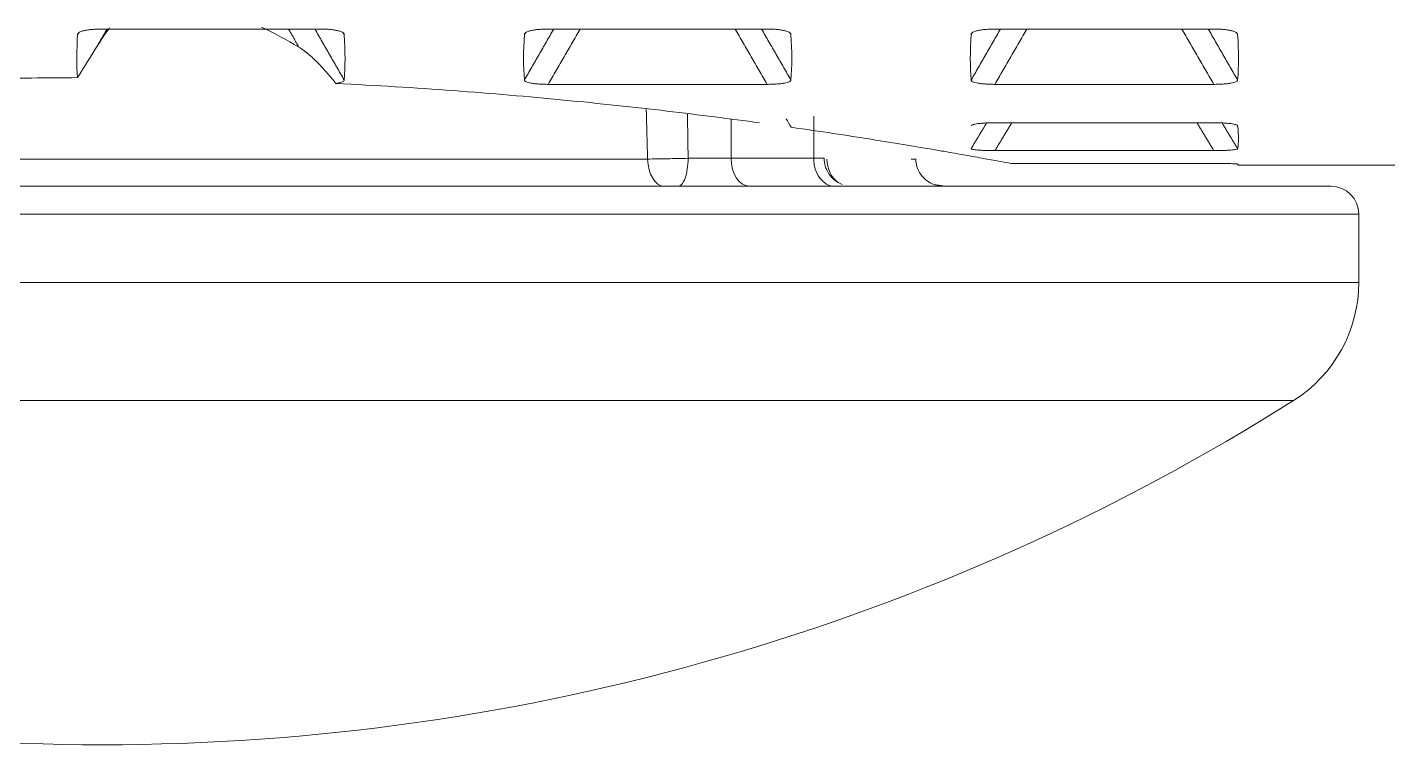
# Model space of a CAD drawing. Extents: x 2752 to 4118, y -1 to 999.
# Drawn here: x 3156.733 to 3161.606, y 505.737 to 508.306 of the extents above; entities that cross this region are included whole.
import ezdxf

# ---------------------------------------------------------------- set-up
doc = ezdxf.new("R2010")
doc.units = 0
doc.header["$LTSCALE"] = 10
doc.header["$MEASUREMENT"] = 0
doc.layers.add('1', color=7, linetype='CONTINUOUS')

msp = doc.modelspace()

# ---------------------------------------------------------------- linework, layer by layer
at = {"layer": '1', "color": 7, "linetype": 'Continuous', "lineweight": 13}
for p, q in [((3156.9178, 508.2862), (3156.9136, 508.2806)), ((3157.8651, 508.285), (3157.8684, 508.2806)), ((3158.5178, 508.2862), (3158.5136, 508.2806)), ((3159.4651, 508.285), (3159.4684, 508.2806)), ((3160.1178, 508.2862), (3160.1136, 508.2806)), ((3161.0651, 508.285), (3161.0684, 508.2806)), ((3155.0495, 507.8344), (3158.9551, 507.8344)), ((3159.254, 507.8371), (3159.1, 507.8371)), ((3159.254, 507.8371), (3159.5499, 507.8371)), ((3159.5875, 507.8371), (3159.5499, 507.8371)), ((3161.5023, 507.6371), (3152.5024, 507.6371)), ((3161.5023, 507.3928), (3152.5024, 507.3928)), ((3152.7358, 506.9698), (3161.269, 506.9698))]:
    msp.add_line(p, q, dxfattribs=at)
at = {"layer": '1', "color": 7, "linetype": 'Continuous', "lineweight": 18}
for p, q in [((3159.9158, 507.8217), (3159.9154, 507.8347)), ((3160.9828, 507.8186), (3160.2565, 507.8186)), ((3161.0712, 507.8122), (3161.7108, 507.8122)), ((3161.4023, 507.7371), (3152.6024, 507.7371)), ((3161.5023, 507.3928), (3161.5023, 507.6371))]:
    msp.add_line(p, q, dxfattribs=at)
for centre, radius, start, end in [((3161.4023, 507.6371), 0.1, 0, 90), ((3161.0023, 507.3928), 0.5, 302.2309, 0), ((3157.0023, 513.7371), 8, 237.76905, 270), ((3157.0023, 513.7371), 8, 270, 302.23095)]:
    msp.add_arc(centre, radius, start, end, dxfattribs=at)
for centre, major_axis, ratio, start_param, end_param in [((3156.9958, 511.6085), (-3.2913, 5.1919), 0.030201, 3.91106, 3.919262), ((3159.0152, 507.8371), (0, 0.1), 0.601291, 1.597, 3.141639), ((3159.0635, 507.8371), (0, 0.1), 0.364402, 3.141557, 4.712389), ((3159.6769, 507.8371), (0, 0.1), 0.799078, 1.596981, 2.628871)]:
    msp.add_ellipse(centre, major_axis=major_axis, ratio=ratio, start_param=start_param, end_param=end_param, dxfattribs=at)
at = {"layer": '1', "color": 7, "linetype": 'Continuous', "lineweight": 13}
for centre, ratio, end_param in [((3159.3202, 507.8371), 0.662578, 3.141558), ((3159.6248, 507.8371), 0.749103, 3.141593)]:
    msp.add_ellipse(centre, major_axis=(0, 0.1), ratio=ratio, start_param=1.570796, end_param=end_param, dxfattribs=at)
at = {"layer": '1', "color": 7, "linetype": 'Continuous', "lineweight": 18}
for points, degree in [([(3156.9136, 508.2806), (3156.9101, 508.224), (3156.9099, 508.1724), (3156.913, 508.1259)], 3), ([(3157.0188, 508.2999), (3156.9856, 508.2422)], 1), ([(3157.7828, 508.2999), (3156.9992, 508.2999)], 1), ([(3157.706, 508.2354), (3157.6627, 508.261), (3157.6182, 508.2848), (3157.5727, 508.3065)], 3), ([(3157.6689, 508.2999), (3157.706, 508.2354)], 1), ([(3157.7632, 508.2999), (3157.8684, 508.1172)], 1), ([(3157.8684, 508.1172), (3157.8722, 508.1659), (3157.8722, 508.2204), (3157.8684, 508.2806)], 3), ([(3158.5136, 508.2806), (3158.5099, 508.2204), (3158.5099, 508.1659), (3158.5136, 508.1172)], 3), ([(3158.6188, 508.2999), (3158.5136, 508.1172)], 1), ([(3159.3828, 508.2999), (3158.5992, 508.2999)], 1), ([(3159.2689, 508.2999), (3159.3828, 508.1019)], 1), ([(3159.3632, 508.2999), (3159.4684, 508.1172)], 1), ([(3159.4684, 508.1172), (3159.4722, 508.1659), (3159.4722, 508.2204), (3159.4684, 508.2806)], 3), ([(3160.1136, 508.2806), (3160.1099, 508.2204), (3160.1099, 508.1659), (3160.1136, 508.1172)], 3), ([(3160.2188, 508.2999), (3160.1136, 508.1172)], 1), ([(3160.9828, 508.2999), (3160.1992, 508.2999)], 1), ([(3160.8689, 508.2999), (3160.9828, 508.1019)], 1), ([(3160.9632, 508.2999), (3161.0684, 508.1172)], 1), ([(3161.0684, 508.1172), (3161.0722, 508.1659), (3161.0722, 508.2204), (3161.0684, 508.2806)], 3), ([(3156.9856, 508.2422), (3156.9614, 508.2034), (3156.9372, 508.1647), (3156.913, 508.1259)], 3), ([(3156.2611, 508.1106), (3156.3684, 508.1152), (3156.5843, 508.1223), (3156.8029, 508.1254), (3156.913, 508.1259)], 3), ([(3158.5992, 508.1019), (3159.3828, 508.1019)], 1), ([(3160.1992, 508.1019), (3160.9828, 508.1019)], 1), ([(3158.9551, 507.8344), (3158.9535, 507.8941), (3158.9518, 507.9538), (3158.9501, 508.0136)], 3), ([(3159.0977, 507.9956), (3159.0985, 507.9428), (3159.0992, 507.8899), (3159.1, 507.8371)], 3), ([(3160.1692, 507.9635), (3160.1136, 507.8713)], 1), ([(3160.9828, 507.9642), (3160.1992, 507.9642)], 1), ([(3160.9228, 507.9642), (3160.9828, 507.8647)], 1), ([(3161.0128, 507.9636), (3161.0684, 507.8713)], 1), ([(3161.0684, 507.8713), (3161.0722, 507.8929), (3161.0722, 507.9203), (3161.0684, 507.9535)], 3), ([(3160.1992, 507.8647), (3160.9828, 507.8647)], 1), ([(3161.0712, 507.8122), (3161.0712, 507.8122), (3161.0703, 507.8136), (3161.0684, 507.8166)], 3), ([(3159.9817, 507.7429), (3160.019, 507.7371)], 1)]:
    msp.add_open_spline(points, degree=degree, dxfattribs=at)
for points, knots in [([(3156.9136, 508.2806), (3156.9137, 508.2819), (3156.9142, 508.2832), (3156.9163, 508.2857), (3156.9178, 508.287), (3156.9218, 508.2894), (3156.9244, 508.2905), (3156.9305, 508.2926), (3156.9341, 508.2937), (3156.9421, 508.2955), (3156.9465, 508.2962), (3156.956, 508.2976), (3156.9611, 508.2982), (3156.9716, 508.299), (3156.977, 508.2994), (3156.988, 508.2998), (3156.9936, 508.2999), (3156.9992, 508.2999)], [0, 0, 0, 0, 0.125, 0.125, 0.25, 0.25, 0.375, 0.375, 0.5, 0.5, 0.625, 0.625, 0.75, 0.75, 0.875, 0.875, 1, 1, 1, 1]), ([(3156.9856, 508.2422), (3156.9981, 508.2622), (3157.0113, 508.2818), (3157.0261, 508.3018), (3157.0269, 508.3029), (3157.0277, 508.304)], [0, 0, 0, 0, 0.944846, 0.944846, 1, 1, 1, 1]), ([(3157.7828, 508.2999), (3157.7884, 508.2999), (3157.794, 508.2998), (3157.8049, 508.2994), (3157.8103, 508.2991), (3157.8209, 508.2982), (3157.8259, 508.2976), (3157.8353, 508.2963), (3157.8398, 508.2955), (3157.8478, 508.2937), (3157.8514, 508.2927), (3157.8575, 508.2905), (3157.8601, 508.2894), (3157.8642, 508.287), (3157.8657, 508.2857), (3157.8678, 508.2832), (3157.8683, 508.2819), (3157.8684, 508.2806)], [0, 0, 0, 0, 0.125, 0.125, 0.25, 0.25, 0.375, 0.375, 0.5, 0.5, 0.625, 0.625, 0.75, 0.75, 0.875, 0.875, 1, 1, 1, 1]), ([(3158.5136, 508.2806), (3158.5137, 508.2819), (3158.5142, 508.2832), (3158.5163, 508.2857), (3158.5178, 508.287), (3158.5218, 508.2894), (3158.5244, 508.2905), (3158.5305, 508.2926), (3158.5341, 508.2937), (3158.5421, 508.2955), (3158.5465, 508.2962), (3158.556, 508.2976), (3158.5611, 508.2982), (3158.5716, 508.299), (3158.577, 508.2994), (3158.588, 508.2998), (3158.5936, 508.2999), (3158.5992, 508.2999)], [0, 0, 0, 0, 0.125, 0.125, 0.25, 0.25, 0.375, 0.375, 0.5, 0.5, 0.625, 0.625, 0.75, 0.75, 0.875, 0.875, 1, 1, 1, 1]), ([(3159.3828, 508.2999), (3159.3884, 508.2999), (3159.394, 508.2998), (3159.4049, 508.2994), (3159.4103, 508.2991), (3159.4209, 508.2982), (3159.4259, 508.2976), (3159.4353, 508.2963), (3159.4398, 508.2955), (3159.4478, 508.2937), (3159.4514, 508.2927), (3159.4575, 508.2905), (3159.4601, 508.2894), (3159.4642, 508.287), (3159.4657, 508.2857), (3159.4678, 508.2832), (3159.4683, 508.2819), (3159.4684, 508.2806)], [0, 0, 0, 0, 0.125, 0.125, 0.25, 0.25, 0.375, 0.375, 0.5, 0.5, 0.625, 0.625, 0.75, 0.75, 0.875, 0.875, 1, 1, 1, 1]), ([(3160.1136, 508.2806), (3160.1137, 508.2819), (3160.1142, 508.2832), (3160.1163, 508.2857), (3160.1178, 508.287), (3160.1218, 508.2894), (3160.1244, 508.2905), (3160.1305, 508.2926), (3160.1341, 508.2937), (3160.1421, 508.2955), (3160.1465, 508.2962), (3160.156, 508.2976), (3160.1611, 508.2982), (3160.1716, 508.299), (3160.177, 508.2994), (3160.188, 508.2998), (3160.1936, 508.2999), (3160.1992, 508.2999)], [0, 0, 0, 0, 0.125, 0.125, 0.25, 0.25, 0.375, 0.375, 0.5, 0.5, 0.625, 0.625, 0.75, 0.75, 0.875, 0.875, 1, 1, 1, 1]), ([(3160.9828, 508.2999), (3160.9884, 508.2999), (3160.994, 508.2998), (3161.0049, 508.2994), (3161.0103, 508.2991), (3161.0209, 508.2982), (3161.0259, 508.2976), (3161.0353, 508.2963), (3161.0398, 508.2955), (3161.0478, 508.2937), (3161.0514, 508.2927), (3161.0575, 508.2905), (3161.0601, 508.2894), (3161.0642, 508.287), (3161.0657, 508.2857), (3161.0678, 508.2832), (3161.0683, 508.2819), (3161.0684, 508.2806)], [0, 0, 0, 0, 0.125, 0.125, 0.25, 0.25, 0.375, 0.375, 0.5, 0.5, 0.625, 0.625, 0.75, 0.75, 0.875, 0.875, 1, 1, 1, 1]), ([(3157.706, 508.2354), (3157.7127, 508.2314), (3157.7191, 508.227), (3157.7315, 508.2176), (3157.7375, 508.2127), (3157.755, 508.1974), (3157.7661, 508.1866), (3157.7877, 508.1643), (3157.7982, 508.1527), (3157.8188, 508.1293), (3157.8288, 508.1173), (3157.8386, 508.1052)], [0, 0, 0, 0, 0.125, 0.125, 0.25, 0.25, 0.5, 0.5, 0.75, 0.75, 1, 1, 1, 1]), ([(3157.8684, 508.1172), (3157.8683, 508.116), (3157.8677, 508.1149), (3157.8652, 508.1127), (3157.8634, 508.1116), (3157.8584, 508.1095), (3157.8553, 508.1085), (3157.8478, 508.1067), (3157.8435, 508.1059), (3157.8386, 508.1052)], [0, 0, 0, 0, 0.25, 0.25, 0.5, 0.5, 0.75, 0.75, 1, 1, 1, 1]), ([(3157.8386, 508.1052), (3157.9832, 508.0981), (3158.1235, 508.0894), (3158.3956, 508.0693), (3158.5275, 508.058), (3158.7191, 508.0396), (3158.7819, 508.0332), (3158.9054, 508.0199), (3158.9655, 508.0132), (3159.1409, 507.9926), (3159.2514, 507.9784), (3159.3555, 507.9642)], [0, 0, 0, 0, 0.25, 0.25, 0.5, 0.5, 0.625, 0.625, 0.75, 0.75, 1, 1, 1, 1]), ([(3158.5992, 508.1019), (3158.5936, 508.1019), (3158.5881, 508.102), (3158.5771, 508.1023), (3158.5717, 508.1026), (3158.5612, 508.1033), (3158.5562, 508.1037), (3158.5467, 508.1047), (3158.5422, 508.1054), (3158.5342, 508.1068), (3158.5307, 508.1075), (3158.5245, 508.1092), (3158.5219, 508.1102), (3158.5178, 508.1121), (3158.5163, 508.113), (3158.5142, 508.1151), (3158.5137, 508.1161), (3158.5136, 508.1172)], [0, 0, 0, 0, 0.125, 0.125, 0.25, 0.25, 0.375, 0.375, 0.5, 0.5, 0.625, 0.625, 0.75, 0.75, 0.875, 0.875, 1, 1, 1, 1]), ([(3159.4684, 508.1172), (3159.4683, 508.1161), (3159.4678, 508.1151), (3159.4658, 508.1131), (3159.4643, 508.1121), (3159.4602, 508.1102), (3159.4577, 508.1093), (3159.4516, 508.1076), (3159.4479, 508.1068), (3159.4399, 508.1054), (3159.4355, 508.1048), (3159.426, 508.1037), (3159.4209, 508.1033), (3159.4105, 508.1026), (3159.405, 508.1023), (3159.394, 508.102), (3159.3884, 508.1019), (3159.3828, 508.1019)], [0, 0, 0, 0, 0.125, 0.125, 0.25, 0.25, 0.375, 0.375, 0.5, 0.5, 0.625, 0.625, 0.75, 0.75, 0.875, 0.875, 1, 1, 1, 1]), ([(3160.1992, 508.1019), (3160.1936, 508.1019), (3160.1881, 508.102), (3160.1771, 508.1023), (3160.1717, 508.1026), (3160.1612, 508.1033), (3160.1562, 508.1037), (3160.1467, 508.1047), (3160.1422, 508.1054), (3160.1342, 508.1068), (3160.1307, 508.1075), (3160.1245, 508.1092), (3160.1219, 508.1102), (3160.1178, 508.1121), (3160.1163, 508.113), (3160.1142, 508.1151), (3160.1137, 508.1161), (3160.1136, 508.1172)], [0, 0, 0, 0, 0.125, 0.125, 0.25, 0.25, 0.375, 0.375, 0.5, 0.5, 0.625, 0.625, 0.75, 0.75, 0.875, 0.875, 1, 1, 1, 1]), ([(3161.0684, 508.1172), (3161.0683, 508.1161), (3161.0678, 508.1151), (3161.0658, 508.1131), (3161.0643, 508.1121), (3161.0602, 508.1102), (3161.0577, 508.1093), (3161.0516, 508.1076), (3161.0479, 508.1068), (3161.0399, 508.1054), (3161.0355, 508.1048), (3161.026, 508.1037), (3161.0209, 508.1033), (3161.0105, 508.1026), (3161.005, 508.1023), (3160.994, 508.102), (3160.9884, 508.1019), (3160.9828, 508.1019)], [0, 0, 0, 0, 0.125, 0.125, 0.25, 0.25, 0.375, 0.375, 0.5, 0.5, 0.625, 0.625, 0.75, 0.75, 0.875, 0.875, 1, 1, 1, 1]), ([(3159.469, 507.9484), (3159.5743, 507.9334), (3159.6697, 507.9188), (3159.8416, 507.8915), (3159.918, 507.8788), (3160.0014, 507.8645), (3160.0175, 507.8617), (3160.0484, 507.8563), (3160.0633, 507.8537), (3160.1056, 507.8462), (3160.131, 507.8416), (3160.199, 507.8293), (3160.2334, 507.8229), (3160.2565, 507.8186)], [0, 0, 0, 0, 0.25, 0.25, 0.5, 0.5, 0.5625, 0.5625, 0.625, 0.625, 0.75, 0.75, 1, 1, 1, 1]), ([(3160.114, 507.9544), (3160.1142, 507.9548), (3160.1147, 507.9552), (3160.1163, 507.9563), (3160.1178, 507.957), (3160.1218, 507.9583), (3160.1244, 507.959), (3160.1305, 507.9602), (3160.1341, 507.9607), (3160.1421, 507.9617), (3160.1465, 507.9622), (3160.156, 507.963), (3160.1611, 507.9633), (3160.1716, 507.9638), (3160.177, 507.9639), (3160.188, 507.9642), (3160.1936, 507.9642), (3160.1992, 507.9642)], [0, 0, 0, 0, 0.075119, 0.075119, 0.207245, 0.207245, 0.339371, 0.339371, 0.471496, 0.471496, 0.603622, 0.603622, 0.735748, 0.735748, 0.867874, 0.867874, 1, 1, 1, 1]), ([(3160.9828, 507.9642), (3160.9884, 507.9642), (3160.994, 507.9642), (3161.0049, 507.9639), (3161.0103, 507.9638), (3161.0209, 507.9633), (3161.0259, 507.963), (3161.0353, 507.9622), (3161.0398, 507.9618), (3161.0478, 507.9608), (3161.0514, 507.9602), (3161.0575, 507.959), (3161.0601, 507.9584), (3161.0642, 507.957), (3161.0657, 507.9563), (3161.0678, 507.9549), (3161.0683, 507.9542), (3161.0684, 507.9535)], [0, 0, 0, 0, 0.125, 0.125, 0.25, 0.25, 0.375, 0.375, 0.5, 0.5, 0.625, 0.625, 0.75, 0.75, 0.875, 0.875, 1, 1, 1, 1]), ([(3158.9551, 507.8344), (3158.9653, 507.8346), (3158.9876, 507.8349), (3159.0248, 507.8355), (3159.0632, 507.8363), (3159.0881, 507.8368), (3159.1, 507.8371)], [0, 0, 0, 0, 0.249971, 0.49998, 0.74999, 1, 1, 1, 1]), ([(3159.6513, 507.7438), (3159.6416, 507.7477), (3159.6239, 507.7578), (3159.6028, 507.7809), (3159.5902, 507.8084), (3159.5875, 507.8275), (3159.5875, 507.8371)], [0, 0, 0, 0, 0.25543, 0.514766, 0.766246, 1, 1, 1, 1]), ([(3159.9817, 507.7429), (3159.9718, 507.7464), (3159.954, 507.756), (3159.9315, 507.7789), (3159.9185, 507.8066), (3159.9155, 507.8254), (3159.9153, 507.835)], [0, 0, 0, 0, 0.260353, 0.516805, 0.765035, 1, 1, 1, 1]), ([(3160.1992, 507.8647), (3160.1936, 507.8647), (3160.1881, 507.8647), (3160.1771, 507.8649), (3160.1717, 507.865), (3160.1612, 507.8653), (3160.1562, 507.8655), (3160.1467, 507.8659), (3160.1422, 507.8662), (3160.1342, 507.8668), (3160.1307, 507.8671), (3160.1245, 507.8678), (3160.1219, 507.8683), (3160.1178, 507.8691), (3160.1163, 507.8695), (3160.1142, 507.8704), (3160.1137, 507.8709), (3160.1136, 507.8713)], [0, 0, 0, 0, 0.125, 0.125, 0.25, 0.25, 0.375, 0.375, 0.5, 0.5, 0.625, 0.625, 0.75, 0.75, 0.875, 0.875, 1, 1, 1, 1]), ([(3161.0684, 507.8713), (3161.0683, 507.8709), (3161.0678, 507.8704), (3161.0658, 507.8695), (3161.0643, 507.8691), (3161.0602, 507.8683), (3161.0577, 507.8679), (3161.0516, 507.8671), (3161.0479, 507.8668), (3161.0399, 507.8662), (3161.0355, 507.8659), (3161.026, 507.8655), (3161.0209, 507.8653), (3161.0105, 507.865), (3161.005, 507.8649), (3160.994, 507.8647), (3160.9884, 507.8647), (3160.9828, 507.8647)], [0, 0, 0, 0, 0.125, 0.125, 0.25, 0.25, 0.375, 0.375, 0.5, 0.5, 0.625, 0.625, 0.75, 0.75, 0.875, 0.875, 1, 1, 1, 1]), ([(3160.9828, 507.8186), (3160.9884, 507.8186), (3160.994, 507.8186), (3161.0049, 507.8186), (3161.0103, 507.8185), (3161.0209, 507.8184), (3161.0259, 507.8184), (3161.0353, 507.8182), (3161.0398, 507.8181), (3161.0478, 507.8179), (3161.0514, 507.8178), (3161.0575, 507.8176), (3161.0601, 507.8175), (3161.0642, 507.8172), (3161.0657, 507.8171), (3161.0678, 507.8168), (3161.0683, 507.8167), (3161.0684, 507.8166)], [0, 0, 0, 0, 0.125, 0.125, 0.25, 0.25, 0.375, 0.375, 0.5, 0.5, 0.625, 0.625, 0.75, 0.75, 0.875, 0.875, 1, 1, 1, 1])]:
    msp.add_open_spline(points, degree=3, knots=knots, dxfattribs=at)
at = {"layer": '1', "color": 7, "linetype": 'Continuous', "lineweight": 13}
for points in [[(3158.7132, 508.2999), (3158.5992, 508.1019)], [(3160.3132, 508.2999), (3160.1992, 508.1019)], [(3159.254, 507.9766), (3159.254, 507.8371)], [(3159.5499, 507.9882), (3159.5499, 507.8371)], [(3160.2592, 507.9642), (3160.1992, 507.8647)]]:
    msp.add_open_spline(points, degree=1, dxfattribs=at)
msp.add_open_spline([(3159.8992, 507.8344), (3159.9001, 507.8344), (3159.9018, 507.8344), (3159.9042, 507.8343), (3159.9063, 507.8343), (3159.9082, 507.8343), (3159.9099, 507.8342), (3159.9114, 507.8342), (3159.9126, 507.8342), (3159.9136, 507.8342), (3159.9144, 507.8341), (3159.915, 507.8341), (3159.9153, 507.8341), (3159.9154, 507.8341), (3159.9153, 507.8341), (3159.9147, 507.8342), (3159.9138, 507.8342), (3159.9124, 507.8342), (3159.9105, 507.8343), (3159.9082, 507.8344), (3159.9053, 507.8345), (3159.9025, 507.8345), (3159.9008, 507.8346), (3159.9002, 507.8346)], degree=3, knots=[0, 0, 0, 0, 0.04312, 0.086103, 0.128951, 0.171662, 0.214237, 0.256676, 0.29898, 0.341148, 0.383181, 0.425078, 0.46684, 0.508468, 0.560883, 0.614912, 0.670555, 0.727813, 0.786685, 0.847174, 0.909278, 0.972999, 1, 1, 1, 1], dxfattribs=at)

doc.saveas('drawing.dxf')
